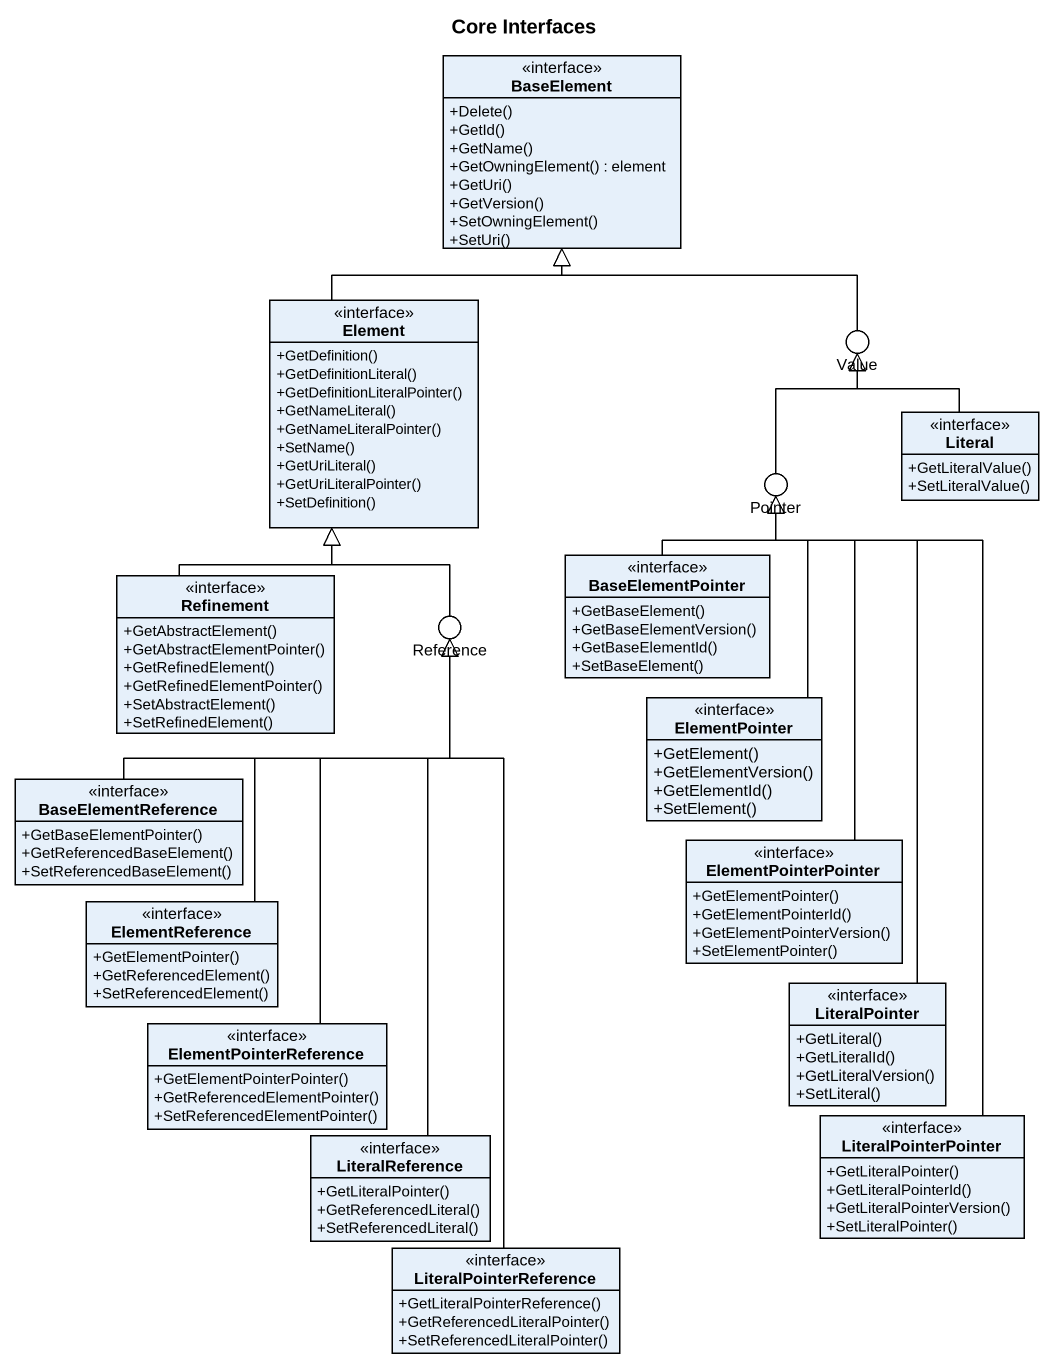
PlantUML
@startuml
title Core Interfaces
allowmixing
hide circle
hide empty members
skinparam classAttributeIconSize 0
interface BaseElement {
  +Delete()
  +GetId()
  +GetName()
  +GetOwningElement() : element
  +GetUri()
  +GetVersion()
  +SetOwningElement()
  +SetUri()
}
interface Element {
  +GetDefinition()
  +GetDefinitionLiteral()
  +GetDefinitionLiteralPointer()
  +GetNameLiteral()
  +GetNameLiteralPointer()
  +SetName()
  +GetUriLiteral()
  +GetUriLiteralPointer()
  +SetDefinition()
}
() Value
interface Literal {
  +GetLiteralValue()
  +SetLiteralValue()
}
() Pointer
interface Refinement {
  +GetAbstractElement()
  +GetAbstractElementPointer()
  +GetRefinedElement()
  +GetRefinedElementPointer()
  +SetAbstractElement()
  +SetRefinedElement()
}
interface BaseElementPointer {
  +GetBaseElement()
  +GetBaseElementVersion()
  +GetBaseElementId()
  +SetBaseElement()
}
() Reference
interface ElementPointer {
  +GetElement()
  +GetElementVersion()
  +GetElementId()
  +SetElement()
}
interface BaseElementReference {
  +GetBaseElementPointer()
  +GetReferencedBaseElement()
  +SetReferencedBaseElement()
}
interface ElementPointerPointer {
  +GetElementPointer()
  +GetElementPointerId()
  +GetElementPointerVersion()
  +SetElementPointer()
}
interface ElementReference {
  +GetElementPointer()
  +GetReferencedElement()
  +SetReferencedElement()
}
interface LiteralPointer {
  +GetLiteral()
  +GetLiteralId()
  +GetLiteralVersion()
  +SetLiteral()
}
interface ElementPointerReference {
  +GetElementPointerPointer()
  +GetReferencedElementPointer()
  +SetReferencedElementPointer()
}
interface LiteralPointerPointer {
  +GetLiteralPointer()
  +GetLiteralPointerId()
  +GetLiteralPointerVersion()
  +SetLiteralPointer()
}
interface LiteralReference {
  +GetLiteralPointer()
  +GetReferencedLiteral()
  +SetReferencedLiteral()
}
interface LiteralPointerReference {
  +GetLiteralPointerReference()
  +GetReferencedLiteralPointer()
  +SetReferencedLiteralPointer()
}
Element -up-|> BaseElement
Value -up-|> BaseElement
Literal -up-|> Value
Pointer -up-|> Value
Refinement -up-|> Element
BaseElementPointer -up-|> Pointer
Reference -up-|> Element
ElementPointer -up-|> Pointer
BaseElementReference -up-|> Reference
ElementPointerPointer -up-|> Pointer
ElementReference -up-|> Reference
LiteralPointer -up-|> Pointer
ElementPointerReference -up-|> Reference
LiteralPointerPointer -up-|> Pointer
LiteralReference -up-|> Reference
LiteralPointerReference -up-|> Reference
@enduml
